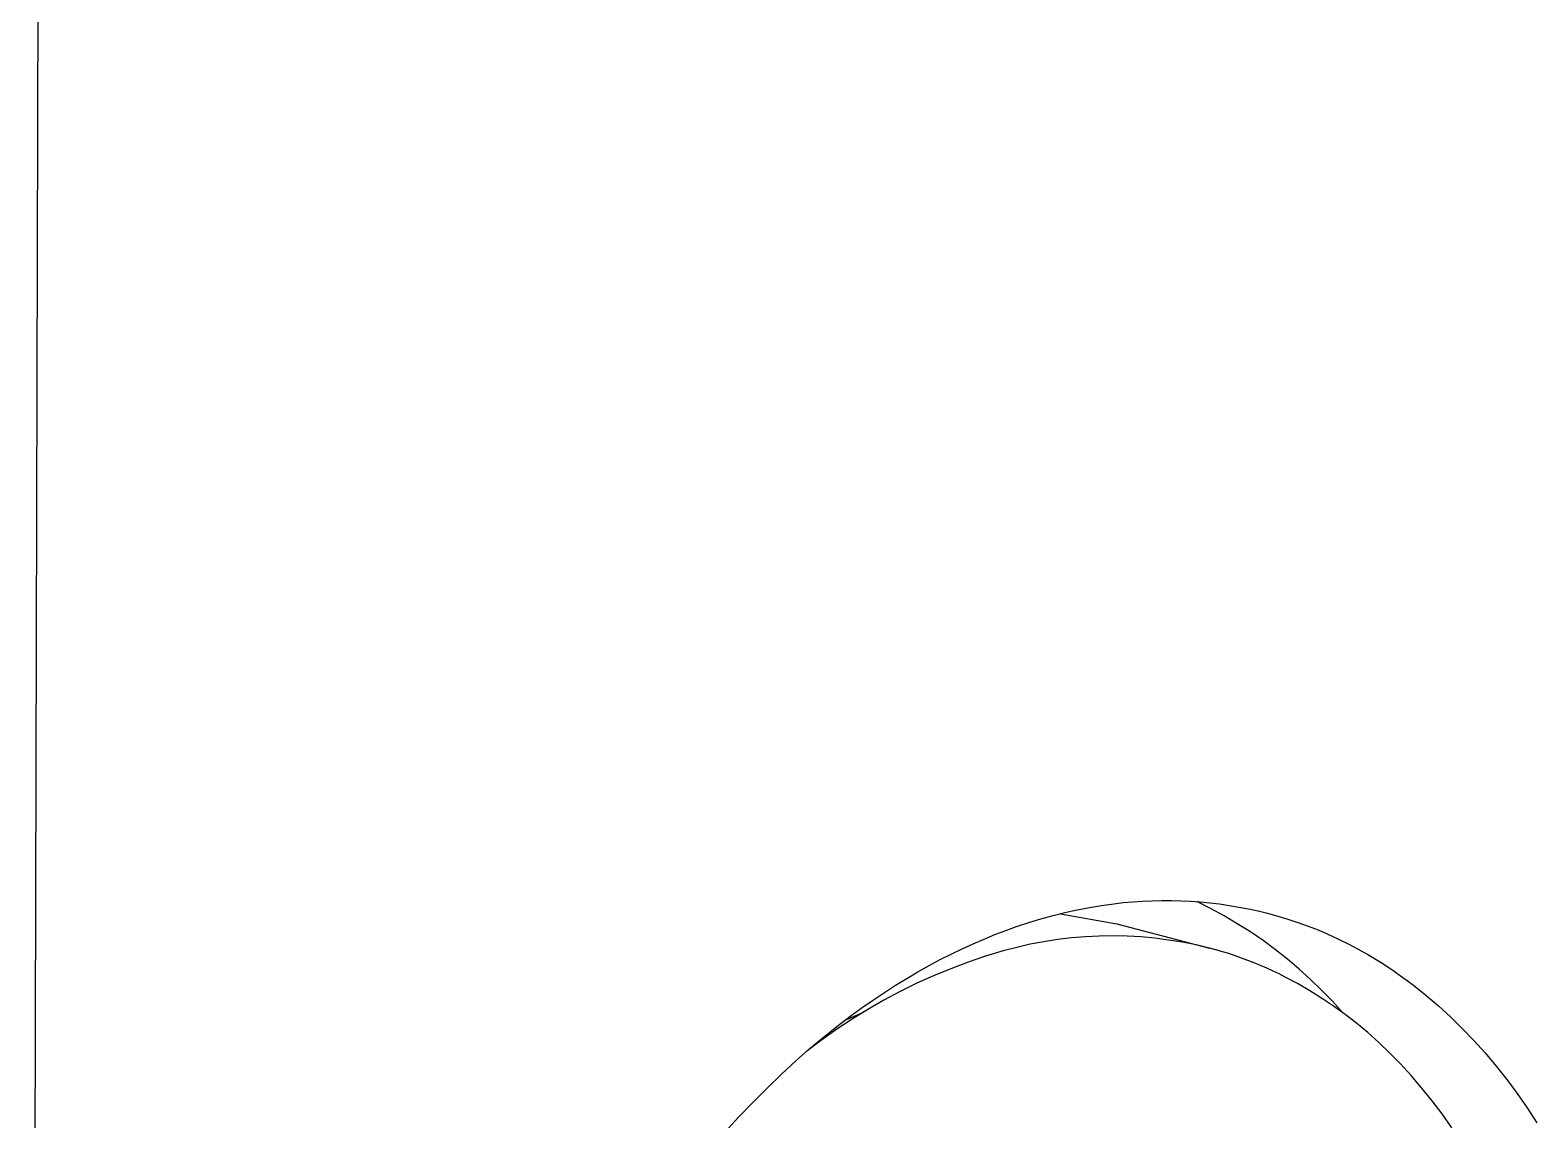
# Model space of a CAD drawing. Header units: millimetres. Extents: x -573 to 3430, y 0 to 3769.
# Drawn here: x 1584.38 to 1595.2, y 284.17 to 292 of the extents above; entities that cross this region are included whole.
import ezdxf

# ---------------------------------------------------------------- set-up
doc = ezdxf.new("R2010")
doc.units = ezdxf.units.MM
doc.layers.add('01 Basic thick', color=7, linetype='Continuous', lineweight=35)

msp = doc.modelspace()

# ---------------------------------------------------------------- linework, layer by layer
at = {"layer": '01 Basic thick', "lineweight": -3}
for p, q in [((1584.381, 269.102), (1584.514, 323.545)), ((1592.073, 285.712), (1592.162, 285.724)), ((1592.162, 285.724), (1592.23, 285.732)), ((1592.23, 285.732), (1592.299, 285.738)), ((1592.299, 285.738), (1592.367, 285.742)), ((1592.367, 285.742), (1592.436, 285.745)), ((1592.436, 285.745), (1592.505, 285.747)), ((1592.505, 285.747), (1592.575, 285.747)), ((1592.575, 285.747), (1592.644, 285.745)), ((1592.644, 285.745), (1592.713, 285.742)), ((1592.713, 285.742), (1592.782, 285.737)), ((1592.856, 285.689), (1592.757, 285.739)), ((1592.782, 285.737), (1592.852, 285.73)), ((1592.852, 285.73), (1592.921, 285.722)), ((1592.921, 285.722), (1592.99, 285.712)), ((1591.551, 285.589), (1591.638, 285.615)), ((1591.638, 285.615), (1591.725, 285.639)), ((1591.725, 285.639), (1591.811, 285.661)), ((1591.779, 285.651), (1592.183, 285.578)), ((1591.811, 285.661), (1591.898, 285.68)), ((1591.898, 285.68), (1591.986, 285.697)), ((1591.986, 285.697), (1592.073, 285.712)), ((1592.953, 285.636), (1592.856, 285.689)), ((1593.048, 285.58), (1592.953, 285.636)), ((1592.99, 285.712), (1593.06, 285.7)), ((1593.06, 285.7), (1593.129, 285.687)), ((1593.129, 285.687), (1593.197, 285.672)), ((1593.197, 285.672), (1593.266, 285.655)), ((1593.266, 285.655), (1593.339, 285.635)), ((1593.339, 285.635), (1593.412, 285.613)), ((1591.308, 285.502), (1591.386, 285.532)), ((1591.386, 285.532), (1591.463, 285.56)), ((1591.463, 285.56), (1591.551, 285.589)), ((1592.183, 285.579), (1592.849, 285.405)), ((1593.142, 285.521), (1593.048, 285.58)), ((1593.233, 285.459), (1593.142, 285.521)), ((1593.412, 285.613), (1593.484, 285.589)), ((1593.484, 285.589), (1593.556, 285.563)), ((1593.556, 285.563), (1593.628, 285.535)), ((1593.628, 285.535), (1593.699, 285.505)), ((1590.994, 285.362), (1591.073, 285.4)), ((1591.073, 285.4), (1591.151, 285.436)), ((1591.151, 285.436), (1591.23, 285.47)), ((1591.23, 285.47), (1591.308, 285.502)), ((1591.465, 285.41), (1591.368, 285.385)), ((1591.562, 285.432), (1591.465, 285.41)), ((1591.66, 285.451), (1591.562, 285.432)), ((1591.759, 285.466), (1591.66, 285.451)), ((1591.858, 285.478), (1591.759, 285.466)), ((1591.958, 285.486), (1591.858, 285.478)), ((1592.057, 285.491), (1591.958, 285.486)), ((1592.157, 285.492), (1592.057, 285.491)), ((1592.257, 285.49), (1592.157, 285.492)), ((1592.357, 285.485), (1592.257, 285.49)), ((1592.456, 285.476), (1592.357, 285.485)), ((1592.555, 285.463), (1592.456, 285.476)), ((1592.654, 285.447), (1592.555, 285.463)), ((1592.752, 285.428), (1592.654, 285.447)), ((1592.849, 285.405), (1592.752, 285.428)), ((1592.895, 285.393), (1592.849, 285.405)), ((1593.322, 285.393), (1593.233, 285.459)), ((1593.699, 285.505), (1593.769, 285.472)), ((1593.769, 285.472), (1593.84, 285.438)), ((1593.84, 285.438), (1593.889, 285.412)), ((1593.889, 285.412), (1593.937, 285.386)), ((1590.835, 285.279), (1590.914, 285.322)), ((1590.914, 285.322), (1590.994, 285.362)), ((1591.115, 285.304), (1590.991, 285.257)), ((1591.241, 285.346), (1591.115, 285.304)), ((1591.368, 285.385), (1591.241, 285.346)), ((1592.941, 285.379), (1592.895, 285.393)), ((1592.987, 285.365), (1592.941, 285.379)), ((1593.033, 285.35), (1592.987, 285.365)), ((1593.079, 285.333), (1593.033, 285.35)), ((1593.124, 285.316), (1593.079, 285.333)), ((1593.17, 285.299), (1593.124, 285.316)), ((1593.215, 285.28), (1593.17, 285.299)), ((1593.408, 285.325), (1593.322, 285.393)), ((1593.493, 285.253), (1593.408, 285.325)), ((1593.937, 285.386), (1593.985, 285.359)), ((1593.985, 285.359), (1594.033, 285.33)), ((1594.033, 285.33), (1594.081, 285.301)), ((1594.081, 285.301), (1594.128, 285.27)), ((1590.595, 285.138), (1590.675, 285.187)), ((1590.675, 285.187), (1590.755, 285.234)), ((1590.868, 285.206), (1590.747, 285.152)), ((1590.755, 285.234), (1590.835, 285.279)), ((1590.991, 285.257), (1590.868, 285.206)), ((1593.26, 285.26), (1593.215, 285.28)), ((1593.305, 285.24), (1593.26, 285.26)), ((1593.349, 285.219), (1593.305, 285.24)), ((1593.393, 285.197), (1593.349, 285.219)), ((1593.481, 285.15), (1593.393, 285.197)), ((1593.575, 285.179), (1593.493, 285.253)), ((1594.128, 285.27), (1594.175, 285.239)), ((1594.175, 285.239), (1594.221, 285.206)), ((1594.221, 285.206), (1594.267, 285.173)), ((1590.435, 285.033), (1590.515, 285.087)), ((1590.628, 285.093), (1590.511, 285.031)), ((1590.515, 285.087), (1590.595, 285.138)), ((1590.747, 285.152), (1590.628, 285.093)), ((1593.568, 285.099), (1593.481, 285.15)), ((1593.654, 285.046), (1593.568, 285.099)), ((1593.654, 285.102), (1593.575, 285.179)), ((1593.731, 285.023), (1593.654, 285.102)), ((1594.267, 285.173), (1594.313, 285.138)), ((1594.313, 285.138), (1594.403, 285.066)), ((1590.275, 284.92), (1590.355, 284.978)), ((1590.395, 284.965), (1590.282, 284.895)), ((1590.355, 284.978), (1590.435, 285.033)), ((1590.511, 285.031), (1590.395, 284.965)), ((1593.739, 284.989), (1593.654, 285.046)), ((1593.805, 284.941), (1593.731, 285.023)), ((1593.822, 284.928), (1593.739, 284.989)), ((1594.403, 285.066), (1594.492, 284.991)), ((1594.492, 284.991), (1594.579, 284.911)), ((1590.09, 284.775), (1590.195, 284.859)), ((1590.282, 284.895), (1590.172, 284.822)), ((1590.195, 284.859), (1590.275, 284.92)), ((1590.238, 284.891), (1590.364, 284.944)), ((1593.904, 284.865), (1593.822, 284.928)), ((1593.985, 284.798), (1593.904, 284.865)), ((1594.579, 284.911), (1594.664, 284.828)), ((1589.984, 284.688), (1590.09, 284.775)), ((1590.172, 284.822), (1590.063, 284.745)), ((1594.064, 284.727), (1593.985, 284.798)), ((1594.664, 284.828), (1594.747, 284.742)), ((1589.879, 284.596), (1589.984, 284.688)), ((1590.063, 284.745), (1589.958, 284.665)), ((1594.141, 284.654), (1594.064, 284.727)), ((1594.217, 284.577), (1594.141, 284.654)), ((1594.747, 284.742), (1594.828, 284.652)), ((1594.828, 284.652), (1594.907, 284.558)), ((1589.775, 284.5), (1589.879, 284.596)), ((1594.296, 284.491), (1594.217, 284.577)), ((1594.907, 284.558), (1594.983, 284.461)), ((1589.672, 284.4), (1589.775, 284.5)), ((1594.372, 284.402), (1594.296, 284.491)), ((1594.983, 284.461), (1595.058, 284.361)), ((1589.569, 284.297), (1589.672, 284.4)), ((1594.447, 284.309), (1594.372, 284.402)), ((1595.058, 284.361), (1595.13, 284.258)), ((1589.467, 284.19), (1589.569, 284.297)), ((1594.519, 284.214), (1594.447, 284.309)), ((1594.589, 284.115), (1594.519, 284.214)), ((1595.13, 284.258), (1595.199, 284.151)), ((1589.367, 284.08), (1589.467, 284.19))]:
    msp.add_line(p, q, dxfattribs=at)

doc.saveas('drawing.dxf')
